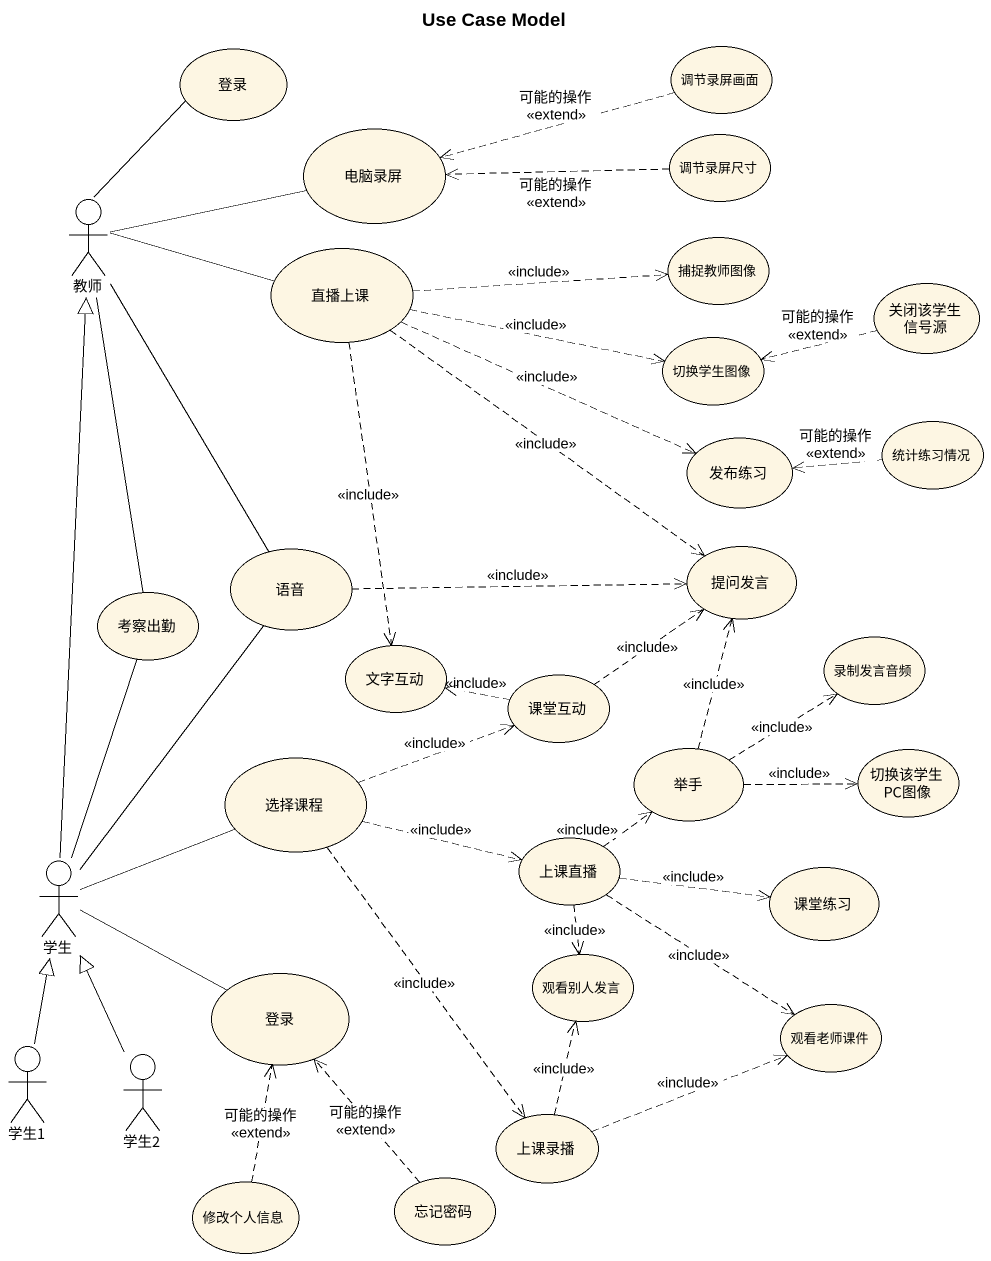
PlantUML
@startuml
title Use Case Model
usecase 登录
usecase 调节录屏画面
usecase 电脑录屏
usecase 调节录屏尺寸
actor 教师
usecase 直播上课
usecase 捕捉教师图像
usecase 关闭该学生信号源
usecase 切换学生图像
usecase 发布练习
usecase 统计练习情况
usecase 考察出勤
usecase 语音
usecase 提问发言
usecase 文字互动
usecase 录制发言音频
usecase 课堂互动
usecase 选择课程
usecase 举手
usecase 切换该学生PC图像
actor 学生
usecase 上课直播
usecase 课堂练习
usecase 观看别人发言
usecase "登录" as 登录_2
usecase 观看老师课件
actor 学生1
actor 学生2
usecase 上课录播
usecase 修改个人信息
usecase 忘记密码
调节录屏画面 .left.> 电脑录屏 : 可能的操作\n<<extend>>
调节录屏尺寸 .left.> 电脑录屏 : 可能的操作\n<<extend>>
教师 -up- 登录
教师 -right- 电脑录屏
教师 -right- 直播上课
教师 -- 考察出勤
教师 -- 语音
直播上课 .right.> 捕捉教师图像 : <<include>>
直播上课 .right.> 切换学生图像 : <<include>>
直播上课 .right.> 发布练习 : <<include>>
直播上课 ..> 提问发言 : <<include>>
直播上课 ..> 文字互动 : <<include>>
关闭该学生信号源 .left.> 切换学生图像 : 可能的操作\n<<extend>>
统计练习情况 .left.> 发布练习 : 可能的操作\n<<extend>>
语音 .right.> 提问发言 : <<include>>
课堂互动 .up.> 提问发言 : <<include>>
课堂互动 .left.> 文字互动 : <<include>>
选择课程 .right.> 课堂互动 : <<include>>
选择课程 .right.> 上课直播 : <<include>>
选择课程 ..> 上课录播 : <<include>>
举手 .up.> 提问发言 : <<include>>
举手 .up.> 录制发言音频 : <<include>>
举手 .right.> 切换该学生PC图像 : <<include>>
学生 -up-|> 教师
学生 -up- 考察出勤
学生 -up- 语音
学生 -right- 选择课程
学生 -right- 登录_2
上课直播 .up.> 举手 : <<include>>
上课直播 .right.> 课堂练习 : <<include>>
上课直播 ..> 观看别人发言 : <<include>>
上课直播 ..> 观看老师课件 : <<include>>
学生1 -up-|> 学生
学生2 -up-|> 学生
上课录播 .up.> 观看别人发言 : <<include>>
上课录播 .right.> 观看老师课件 : <<include>>
修改个人信息 .up.> 登录_2 : 可能的操作\n<<extend>>
忘记密码 .up.> 登录_2 : 可能的操作\n<<extend>>
@enduml
